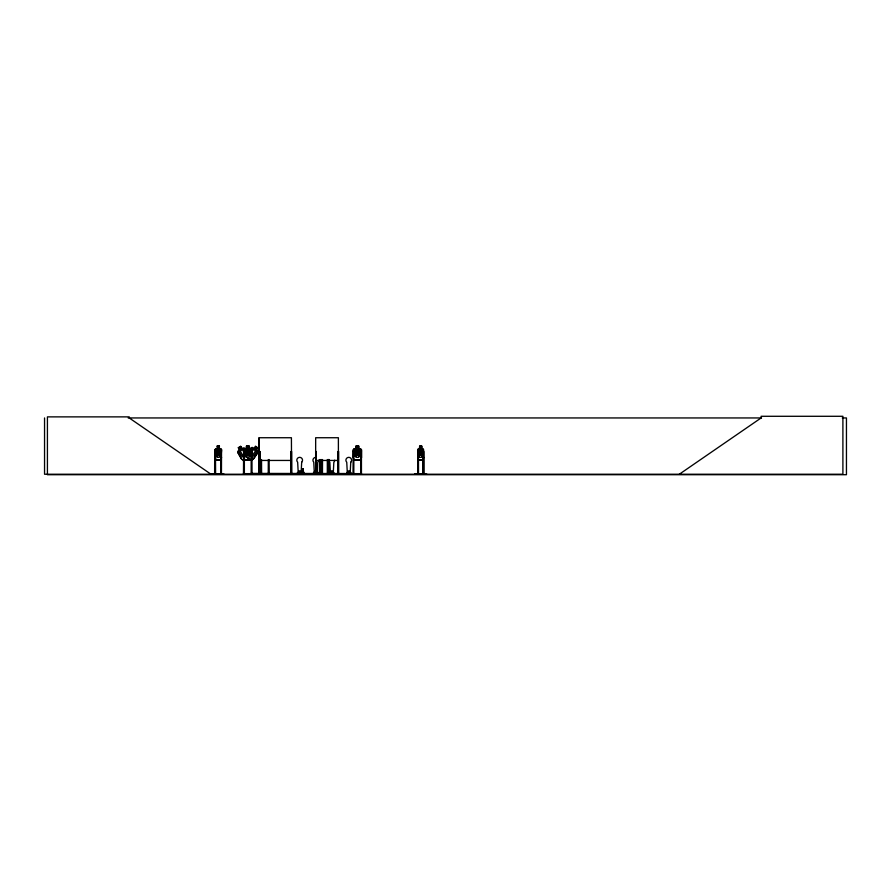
<?xml version="1.0" encoding="UTF-8"?>
<svg xmlns="http://www.w3.org/2000/svg" width="891" height="891" viewBox="0 0 891 891"><rect width="100%" height="100%" fill="white"/><g stroke="black" fill="none" stroke-linecap="round" stroke-linejoin="round"><path stroke-width="1.34" d="M254.859 473.812L268.236 473.644M350.764 462.206L350.174 473.143L347.334 473.143L346.744 462.206A2.84 2.84 0 0 1 346.744 458.186A2.84 2.84 0 0 1 350.764 458.186A2.84 2.84 0 0 1 350.764 462.206M302.138 472.82L302.472 468.789L302.194 473.767M331.541 471.74L332.198 471.573L331.541 471.395M348.682 471.829L349.105 471.662M299.32 471.573L300 471.662L299.376 471.395M315.425 471.662L316.105 471.662M331.864 471.484L331.92 471.829M297.895 473.567L297.538 472.386L297.048 474.235L301.815 473.867L300.401 474.201L301.069 474.19L302.327 468.789L301.904 474.19M302.372 468.789L301.392 474.168L301.481 472.386M312.05 473.8L323.834 474.235L312.05 474.123M319.401 473.8L319.758 459.544M422.869 460.012L423.526 457.317M423.659 457.328L422.913 460.101L418.28 460.101M217.181 448.841L215.622 448.841L214.92 449.832L215.655 460.101L220.823 460.101L221.581 449.821L220.745 448.841L219.32 448.841M220.823 460.101L221.581 457.328M414.694 473.812L426.834 474.168M246.885 453.942L246.05 456.637L251.34 460.391L253.712 458.642L257.956 452.461L257.699 451.091L252.342 447.405L251.039 447.728L246.807 453.898L245.938 456.682L251.34 460.279L253.645 458.587L257.855 452.439L257.622 451.147M243.477 473.812L243.644 449.821L244.635 448.841L246.439 448.841L246.439 446.046L249.235 446.046L249.235 448.841L251.139 448.841L252.03 449.832L252.03 457.328L251.095 460.012L244.669 460.012L243.733 457.317L243.733 449.866M252.03 457.328L251.162 460.101L244.602 460.101L243.644 457.328M315.971 471.729L315.525 471.328M348.927 471.272L348.849 471.862M217.248 474.179L212.058 473.778L224.109 474.168M217.293 473.812L212.058 473.812M260.595 474.168L260.673 473.411M417.701 474.235L417.667 449.832L418.369 448.841L419.706 448.841M257.666 447.794L256.085 450.089L256.708 451.648L253.757 455.947L251.34 456.994L249.19 455.524L249.302 452.884L252.253 448.596L253.935 448.619L255.494 446.179L257.8 447.761L256.218 450.066M215.054 449.877L215.711 448.93L220.779 448.93M301.058 474.212L301.592 473.567M302.127 474.212L301.559 473.867M313.175 474.224L313.443 473.567M313.42 474.224L313.643 472.386L313.977 473.567M313.71 474.212L314.501 474.235M314.79 474.212L313.643 473.867M329.258 474.224L329.547 473.567M330.038 473.567L329.703 472.386L329.503 474.224M329.481 473.867L330.895 474.19L329.436 474.034M332.844 474.224L334.325 474.19L326.997 473.778L331.318 474.179M333.512 474.224L333.635 472.386M334.069 474.19L332.599 474.224L333.423 474.224M351.177 474.235L346.064 474.201L347.746 474.235M346.71 474.212L347.501 474.235M350.052 474.212L349.484 474.201L350.898 473.867L350.876 472.386L350.542 473.567M217.248 448.93L216.157 449.866L216.157 455.078L217.248 457.317L219.309 457.317L220.411 455.078L220.411 449.866L219.309 448.93L219.32 446.046M679.321 474.235L761.114 417.946L761.114 416.286L842.897 416.286L842.897 474.235L44.55 474.235L44.55 417.946M239.646 450.1L238.276 447.672L240.704 446.291L242.085 448.719M245.771 459.478L243.521 460.859L241.394 458.865L237.708 452.338L237.997 451.035L243.655 447.828L245.003 448.206M297.516 474.034L298.73 474.19L297.349 473.567M317.307 474.212L316.494 474.201L318.176 474.235M128.17 417.946L761.538 417.946M842.273 417.946L846.45 417.946L846.45 474.714L47.423 474.714L47.423 416.877L129.217 416.877L129.217 417.946L211 474.235M217.192 446.135L219.309 446.135M419.706 446.135L421.621 446.135M421.621 448.841L422.969 448.841L423.659 449.821L423.659 474.235M244.669 448.93L251.095 448.93M418.325 448.93L422.935 448.93M220.723 448.93L221.581 449.821M417.667 449.832L417.846 474.235M221.447 451.537L220.667 451.537L220.779 474.235L220.845 451.537M243.588 451.537L244.368 451.537L244.368 474.235M251.93 451.537L251.162 451.537L251.162 474.235M258.969 451.537L260.049 451.537L260.116 474.235M315.67 451.537L316.316 451.537M353.103 451.537L353.872 451.537L353.794 474.235M361.445 451.537L360.677 451.537L360.766 474.235M417.701 451.537L418.458 451.537L418.514 474.235M214.92 457.328L215.711 460.012L220.779 460.012M417.734 457.328L418.347 460.101M354.095 460.012L360.51 460.012M418.325 460.012L422.935 460.012M259.303 460.447L291.413 460.447M315.67 460.447L338.38 460.447M347.668 473.333L349.562 473.333M214.62 473.411L215.555 473.411M220.589 473.411L221.525 473.411M243.499 473.411L244.446 473.411L244.446 474.235M346.399 473.567L350.764 473.567L350.876 474.212M353.014 473.411L353.961 473.411L353.961 474.235M417.623 473.411L418.525 473.411M422.98 473.411L423.882 473.411M244.446 473.644L251.073 473.644M288.617 473.778L294.609 473.812M299.376 473.767L302.884 474.235M353.961 473.644L360.588 473.644M334.905 473.812L342.289 474.179M334.938 474.179L342.255 474.123L334.882 474.235M243.722 448.975L242.04 448.852L240.67 446.413M330.606 474.034L329.726 473.867M317.887 474.212L317.898 472.386L317.051 474.212M361.657 474.179L360.588 473.411L360.588 474.235M328.656 474.224L328.512 473.411M328.256 474.168L328.411 459.544M269.26 474.168L269.093 459.544M327.331 474.179L327.32 459.544M243.9 457.428L241.584 456.17L239.022 451.637L239.779 450.133L238.398 447.705M243.789 451.926L242.508 449.665L240.236 450.946L242.798 455.479M237.808 452.327L241.472 458.809M304.043 474.168L302.795 468.789L301.136 473.767M303.976 474.168L302.784 468.789L303.708 474.168M302.706 471.473L302.595 468.789L303.53 474.168M302.639 468.789L303.074 474.168M423.804 474.235L423.804 451.537L423.047 451.537L422.991 474.235M423.392 473.411L423.503 474.235M423.258 451.537L423.203 474.235M421.688 448.841L421.688 446.046L419.65 446.046L418.725 455.078L419.706 457.317L421.554 457.317L422.546 455.078L421.621 446.046M418.247 451.537L418.302 474.235M418.002 473.411L418.035 474.235M361.445 474.235L361.445 449.866L360.51 448.93L354.095 448.93L353.248 449.877L353.014 474.235M353.192 473.411L353.192 474.235M349.417 473.567L349.417 471.083L348.114 471.083L348.125 473.567M346.944 473.567L346.978 472.386L346.476 473.567M345.608 474.235L345.608 473.533L251.073 473.411L251.073 474.235M343.948 473.533L343.948 474.235M338.625 474.235L338.636 451.537L337.99 451.537L337.99 474.235M338.424 474.235L338.38 437.737L315.67 437.737L315.637 474.235M338.246 451.537L338.201 474.235M337.945 473.411L337.945 474.235M333.802 473.867L333.657 472.386M332.51 473.567L332.51 471.083L331.207 471.083L331.207 473.567M331.207 474.235L312.084 474.235M329.08 459.544L329.08 474.235M328.935 459.544L329.024 474.235M328.812 473.411L328.835 474.235M328.267 459.544L328.178 474.235L328.1 459.544M327.409 473.411L327.409 474.235M322.598 473.411L322.598 474.235M322.52 459.544L322.453 474.235M322.252 473.411L322.275 474.235M321.863 459.544L321.974 474.235M321.707 459.544L321.762 474.235M320.526 459.544L320.615 474.235M320.437 473.411L320.437 474.235M319.847 473.411L319.847 474.235M316.428 473.567L316.428 471.083L315.124 471.083L315.124 473.567M316.316 459.734L316.361 474.235M316.06 451.537L316.105 474.235M315.926 459.734L315.937 474.235M313.621 472.386L313.509 473.867M308.397 474.235L304.856 474.235M300.334 473.567L300.345 471.083L299.042 471.083L299.042 473.567M291.29 473.411L291.201 474.235M291.067 451.537L291.012 474.235M290.8 473.411L290.8 474.235L290.867 451.537L291.624 451.537L291.591 474.235L291.413 437.737L259.303 437.737L259.259 474.235L259.236 473.411M269.004 473.411L269.004 474.235M268.414 473.411L268.414 474.235M268.325 459.544L268.236 474.235M261.52 459.544L261.609 474.235M261.442 473.411L261.442 474.235M260.751 459.544L260.84 474.235M259.849 451.537L259.905 474.235M259.715 473.411L259.749 474.235M259.504 451.537L259.448 474.235M258.969 437.737L258.969 474.235L258.88 473.411M253.122 473.533L253.122 474.235M252.019 473.411L252.042 474.235L251.93 449.877M251.462 473.533L251.462 474.235M243.677 473.411L243.677 474.235M221.525 449.821L221.447 474.235M221.269 451.537L221.269 474.235M221.168 473.411L221.146 474.235M220.589 473.411L220.589 474.235M219.386 448.841L219.386 446.046L217.126 446.046L217.192 448.93M215.555 474.235L215.488 451.537L214.698 451.537L214.631 474.235M215.31 451.537L215.377 474.235M215.21 473.411L215.177 474.235M214.976 473.411L215.009 474.235M214.887 451.537L214.809 474.235M334.682 460.19A2.84 2.84 0 0 1 333.847 462.206L333.256 473.143L330.427 473.143L329.837 462.206A2.84 2.84 0 0 1 329.002 460.19M318.599 460.19A2.84 2.84 0 0 1 317.764 462.206L317.174 473.143L314.334 473.143L313.755 462.206A2.84 2.84 0 0 1 315.759 457.361M301.681 462.206L301.091 473.143L298.251 473.143L297.661 462.206A2.84 2.84 0 0 1 297.661 458.186A2.84 2.84 0 0 1 301.681 458.186A2.84 2.84 0 0 1 301.681 462.206M422.457 456.27L421.777 456.281L420.73 453.664L419.015 456.381L420.307 453.051L419.071 449.855L420.697 452.416L422.379 449.855L421.12 453.062L422.457 456.27M220.133 456.27L219.42 456.359L218.206 453.664C217.493 458.13 214.653 456.392 217.738 453.051L216.368 449.855L218.172 452.416C218.896 448.14 221.659 449.888 218.651 453.062L220.133 456.27M245.493 449.855L247.264 453.062C243.388 457.038 246.707 457.874 247.821 453.664C248.879 457.885 252.331 457.05 248.422 453.051C251.986 449.844 249.001 448.173 247.865 452.416L246.395 449.877L245.493 449.855M359.797 456.27L358.895 456.359L357.358 453.664C356.3 457.885 352.858 457.05 356.768 453.051C353.07 449.844 356.367 448.173 357.313 452.416C358.371 448.396 361.701 449.242 357.915 453.062L359.797 456.27M361.534 457.328L360.577 460.101L354.017 460.101L353.159 457.328L353.248 449.877L354.05 448.841L355.955 448.841L355.955 446.046L358.75 446.046L358.75 448.841L360.554 448.841L361.534 449.821L361.534 457.328M250.538 455.078L249.135 457.317L246.529 457.317L245.136 455.078L245.136 449.866L246.529 448.93L246.529 446.135L249.135 446.135L249.135 448.93L250.538 449.866L250.538 455.078M360.053 455.078L358.65 457.317L356.044 457.317L354.651 455.078L354.651 449.866L356.044 448.93L356.044 446.135L358.65 446.135L358.65 448.93L360.053 449.866L360.053 455.078M253.412 449.387L250.46 453.686L252.599 455.156L255.561 450.857L253.412 449.387M255.639 446.959L255.116 447.728L256.497 448.674L257.02 447.906L255.639 446.959M240.492 447.048L239.033 447.883L239.49 448.685L240.949 447.861L240.492 447.048M218.941 446.603L217.616 446.603L217.616 447.538L218.941 447.538L218.941 446.603M248.678 446.603L246.996 446.603L246.996 447.538L248.678 447.538L248.678 446.603M358.182 446.603L356.511 446.603L356.511 447.538L358.182 447.538L358.182 446.603M421.22 446.603L420.04 446.603L420.04 447.538L421.22 447.538L421.22 446.603M219.309 449.866L217.248 449.866L217.248 455.078L219.309 455.078L219.309 449.866M249.135 449.866L246.529 449.866L246.529 455.078L249.135 455.078L249.135 449.866M358.65 449.866L356.044 449.866L356.044 455.078L358.65 455.078L358.65 449.866M421.554 449.866L419.706 449.866L419.706 455.078L421.554 455.078L421.554 449.866"/></g></svg>
